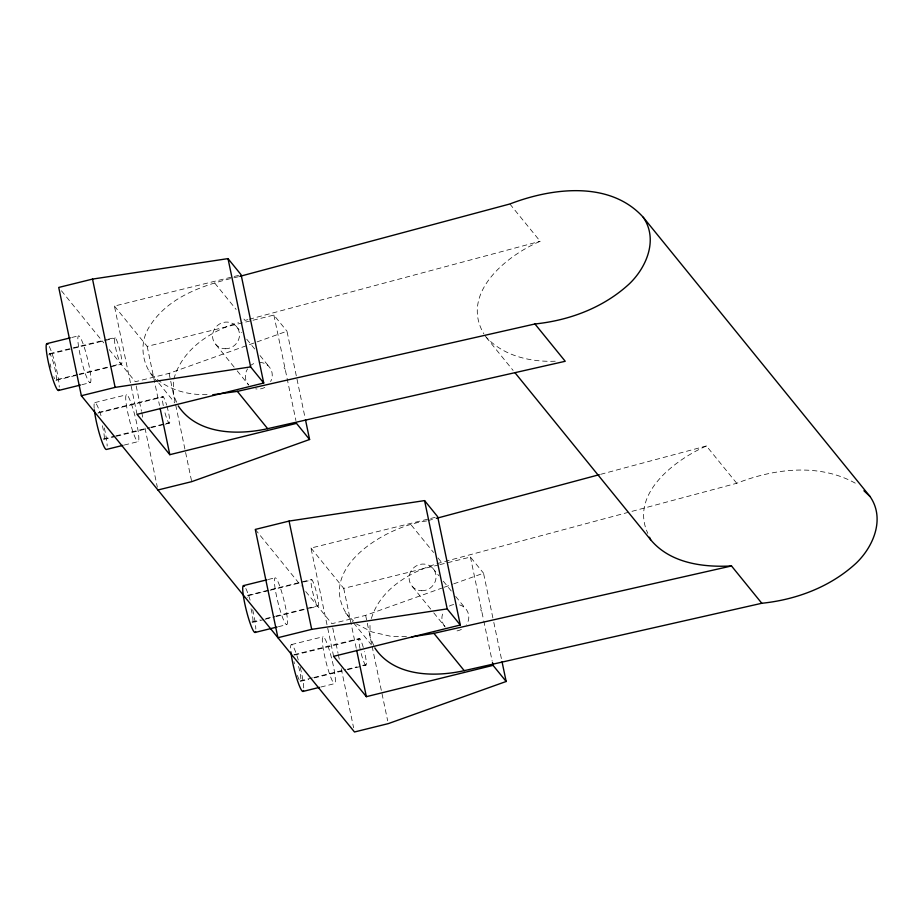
<?xml version="1.0" encoding="UTF-8"?>
<svg xmlns="http://www.w3.org/2000/svg" width="923" height="923" viewBox="0 0 923 923"><rect width="100%" height="100%" fill="white"/><g stroke="black" fill="none" stroke-linecap="round" stroke-linejoin="round"><path stroke-width="0.69" stroke-dasharray="4.62 3.46" d="M173.882 379.041C181.866 349.471 210.536 330.907 238.457 322.623M371.369 618.502C380.714 587.674 412.454 570.564 441.598 562.372L736.727 483.271C774.582 468.365 820.189 462.804 856.786 484.033M509.865 203.983L540.174 241.284C506.6 255.556 459.942 293.214 483.825 333.803M736.727 483.271L706.43 445.971C674.944 459.816 629.498 494.013 647.819 533.413M109.179 349.552L135.3 381.718L169.094 373.365L286.972 331.207L304.902 417M305.744 591.539L331.865 623.706L365.646 615.353L442.89 587.732M444.24 587.247L452.374 584.34M453.724 583.855L483.537 573.195L493.528 621.017M238.399 276.738C204.594 284.538 167.548 296.318 148.661 327.884C138.115 345.744 142.846 368.289 157.879 381.984M426.611 520.964C383.01 526.548 309.182 573.16 352.655 621.779M247.826 319.646L245.033 320.396L242.368 317.097M249.21 319.277L540.174 241.284M427.995 520.595L434.964 518.726M600.619 474.33L706.43 445.971M137.042 414.346L114.417 306.067L232.758 276.819M234.154 276.473L241.111 274.754M71.729 337.495L78.617 335.799M49.427 353.74L71.706 348.236M73.102 347.89L106.526 339.629M107.922 339.283L114.879 337.564M49.992 354.12L72.282 348.606M73.667 348.271L115.456 337.933M114.417 306.067L147.184 346.39L251.598 320.581M252.994 320.246L273.877 315.078L286.972 331.207M77.682 374.496L55.403 379.999A13.707 1.8 76.1 0 0 54.03 365.012A13.707 1.8 76.1 0 0 48.977 355.678M79.078 374.15L111.106 366.235M112.502 365.889L120.855 363.824M55.968 380.368L121.432 364.193A13.707 1.8 76.1 0 0 118.052 343.956A13.707 1.8 76.1 0 0 114.983 344.487A13.707 1.8 76.1 0 0 121.432 364.193M81.87 384.706L90.131 382.664A24.136 3.161 76.1 0 0 84.189 347.048A24.136 3.161 76.1 0 0 78.79 347.983A24.136 3.161 76.1 0 0 90.131 382.664M94.85 402.601L126.52 394.779M98.726 412.373L162.794 396.544A13.707 1.8 76.1 0 1 166.613 405.024M97.907 413.1L163.359 396.913M103.307 438.979L114.452 436.221M115.848 435.875L149.272 427.614M150.657 427.268L168.771 422.803M103.884 439.348L115.017 436.602M116.413 436.256L149.838 427.995M151.234 427.649L163.763 424.545M165.159 424.211L169.336 423.172M124.27 445.048L138.046 441.644A24.136 3.161 76.1 0 0 132.104 406.028A24.136 3.161 76.1 0 0 126.693 406.962A24.136 3.161 76.1 0 0 138.046 441.644M333.607 656.334L310.982 548.043L429.322 518.795M430.706 518.461L437.675 516.73M268.281 579.482L275.169 577.775M247.376 595.381L311.443 579.552M268.835 590.593L246.556 596.108A13.707 1.8 76.1 0 1 247.306 597.354M270.231 590.247L302.259 582.332M303.655 581.986L312.009 579.921M310.982 548.043L343.737 588.378L438.413 564.98M439.81 564.634L470.43 557.065L483.537 573.195M251.967 621.987L260.321 619.921M265.893 618.537L274.246 616.472M275.642 616.137L317.42 605.8M252.533 622.356L263.678 619.61M265.063 619.264L274.812 616.852M276.208 616.506L308.236 608.592M309.632 608.245L317.985 606.18A13.707 1.8 76.1 0 0 314.616 585.943A13.707 1.8 76.1 0 0 311.547 586.474A13.707 1.8 76.1 0 0 317.985 606.18M278.434 626.694L286.695 624.652A24.136 3.161 76.1 0 0 280.754 589.036A24.136 3.161 76.1 0 0 275.354 589.959A24.136 3.161 76.1 0 0 286.695 624.652M291.403 644.589L323.073 636.755M293.895 654.707L359.347 638.531A13.707 1.8 76.1 0 1 363.489 648.096M294.46 655.076L359.924 638.901M312.401 677.863L299.871 680.966A13.707 1.8 76.1 0 0 298.337 665.402M313.797 677.517L345.825 669.602M347.221 669.256L356.97 666.844M362.543 665.471L365.323 664.779M300.436 681.336L308.801 679.27M314.362 677.897L342.225 671.009M347.786 669.636L365.9 665.16A13.707 1.8 76.1 0 0 364.4 651.534M320.835 687.035L334.599 683.631A24.136 3.161 76.1 0 0 328.657 648.015A24.136 3.161 76.1 0 0 323.258 648.938A24.136 3.161 76.1 0 0 334.599 683.631M555.231 361.216C529.537 362.22 501.547 355.47 484.39 335.072M207.087 394.64C185.638 395.229 162.667 388.398 148.972 371.011M406.466 636.685L390.983 636.339L372.038 631.978L356.532 624.017M345.525 612.999L353.532 621.006M486.156 337.241L513.096 370.411M283.961 367.712L285.184 369.223M480.514 609.699L481.748 611.211M214.736 283.084L236.126 309.424M411.289 525.072L433.579 552.496M438.033 557.988L441.598 562.372M236.103 326.119L241.422 332.661M246.729 339.203L254.702 349.009M260.009 355.551L268.87 366.454M432.668 568.106L438.863 575.733M443.294 581.19L451.266 590.997M455.685 596.443L465.423 608.442M215.959 344.706L236.323 369.777M237.199 370.873L248.714 385.041A13.707 13.095 -39.1 0 1 247.549 368.9M412.512 586.693L432.875 611.764M433.764 612.86L445.267 627.029M158.779 383.08L174.816 402.832M353.555 622.875L371.381 644.819M61.437 290.768L103.768 342.894M255.29 529.433L301.233 585.99M373.746 645.465L370.077 636.985L369.985 623.613M176.662 402.266L173.524 395.009L173.42 380.299M493.817 622.414L501.754 660.383M470.43 557.065L483.479 619.541M483.779 620.925L492.19 661.191M365.646 615.353L371.819 644.877M372.107 646.285L387.683 720.828M343.737 588.378L356.37 648.846M273.877 315.078L295.914 420.588M332.741 627.917L338.037 653.23M338.326 654.638L339.802 661.676M341.268 668.702L353.601 727.762M169.094 373.365L191.707 481.656M147.184 346.39L159.517 405.462M136.189 385.929L141.473 411.243M141.773 412.65L142.95 418.281M145.003 428.122L157.337 487.194M365.9 665.16A13.707 1.8 76.1 0 1 360.847 652.146M360.062 648.696A13.707 1.8 76.1 0 1 359.347 638.531M299.11 679.709A13.707 1.8 76.1 0 1 297.264 674.944M294.379 663.752A13.707 1.8 76.1 0 1 293.999 661.629M251.033 608.742A13.707 1.8 76.1 0 1 251.206 620.729M290.618 647.992A24.136 3.161 76.1 0 1 298.36 660.28M300.287 667.479A24.136 3.161 76.1 0 1 303.713 688.05M245.83 588.482A24.136 3.161 76.1 0 1 250.11 600.146M252.671 609.722A24.136 3.161 76.1 0 1 255.809 629.071M459.608 604.9A13.707 13.095 -39.1 0 1 466.588 624.571M461.373 629.382A13.707 13.095 -39.1 0 1 454.543 631.078M444.528 626.163A13.707 13.095 -39.1 0 1 443.502 611.914M449.328 606.076A13.707 13.095 -39.1 0 1 456.158 604.392M54.653 378.742A13.707 1.8 76.1 0 1 53.765 376.688M50.927 367.366A13.707 1.8 76.1 0 1 50.142 363.904M166.925 406.12A13.707 1.8 76.1 0 1 169.544 423.022A13.707 1.8 76.1 0 1 164.294 410.17M163.279 405.589A13.707 1.8 76.1 0 1 162.794 396.544M102.384 425.734A13.707 1.8 76.1 0 1 102.557 437.721M94.192 408.439A24.136 3.161 76.1 0 1 101.115 416.008M104.311 427.949A24.136 3.161 76.1 0 1 107.16 446.063M49.265 346.494A24.136 3.161 76.1 0 1 59.245 387.083M259.594 362.404A13.707 13.095 -39.1 0 1 270.635 381.568M264.82 387.406A13.707 13.095 -39.1 0 1 255.659 388.848M249.856 366.166A13.707 13.095 -39.1 0 1 256.086 362.808M421.788 590.743A13.707 13.095 -39.1 0 0 434.641 570.899A13.707 13.095 -39.1 0 0 411.346 570.552A13.707 13.095 -39.1 0 0 421.788 590.743M225.224 348.756A13.707 13.095 -39.1 0 0 238.076 328.911A13.707 13.095 -39.1 0 0 214.782 328.576A13.707 13.095 -39.1 0 0 225.224 348.756"/><path stroke-width="1.38" d="M305.49 419.815L309.597 439.498L191.707 481.656L157.925 489.998M502.043 661.791L506.162 681.486L388.271 723.632L354.49 731.985L81.351 395.725L58.726 287.445L92.519 279.092L228.004 258.613L241.111 274.754L263.736 383.033L137.042 414.346L169.809 454.681L296.491 423.369L309.597 439.498M239.795 276.369L509.865 203.983C551.746 187.854 609.815 180.32 643.181 217.217L870.043 496.516C885.226 518.38 873.712 546.231 856.336 562.995C830.562 586.866 796.422 599.708 761.798 603.273L464.223 670.663C433.868 677.413 393.659 676.455 374.784 647.888M436.348 518.357L599.235 474.699M46.935 343.621L70.344 337.841M58.461 390.498L80.497 385.041M81.351 395.725L115.133 387.383L250.629 366.904L263.736 383.033M122.897 445.382L106.364 449.466A24.136 3.161 76.1 0 1 99.926 435.506A24.136 3.161 76.1 0 1 94.331 409.847M460.3 625.021L437.675 516.73L424.568 500.601L289.072 521.08L255.29 529.433L277.915 637.712L311.697 629.359L447.194 608.892L460.3 625.021L333.607 656.334L366.362 696.669L493.055 665.356L506.162 681.486M243.499 585.609L266.909 579.817M255.025 632.474L277.05 627.029M302.929 691.454L319.45 687.37M212.717 394.767L237.361 391.375L534.936 323.973C569.56 320.408 603.7 307.578 629.474 283.707C646.85 266.943 658.364 239.092 643.181 217.217M178.231 405.901C197.107 434.468 237.315 435.425 267.658 428.676L565.234 361.285L534.936 323.973M412.096 636.812L433.914 633.351L731.501 565.961L761.798 603.273M731.501 565.961C702.784 567.483 670.156 563.18 650.657 539.759L514.907 372.638M863.916 490.748L870.043 496.516M237.361 391.375L267.658 428.676M433.914 633.351L464.223 670.663M649.515 537.221L650.657 539.759M492.478 662.576L493.055 665.356M424.568 500.601L447.194 608.892M356.67 650.254L366.362 696.669M289.072 521.08L311.697 629.359M228.004 258.613L250.629 366.904M160.106 408.266L169.809 454.681M92.519 279.092L115.133 387.383M303.54 690.519A24.136 3.161 76.1 0 1 297.344 680.205A24.136 3.161 76.1 0 1 290.883 651.834M255.636 631.54A24.136 3.161 76.1 0 1 246.141 609.584A24.136 3.161 76.1 0 1 244.503 586.267M59.072 389.552A24.136 3.161 76.1 0 1 49.577 367.596A24.136 3.161 76.1 0 1 47.938 344.279"/></g></svg>
